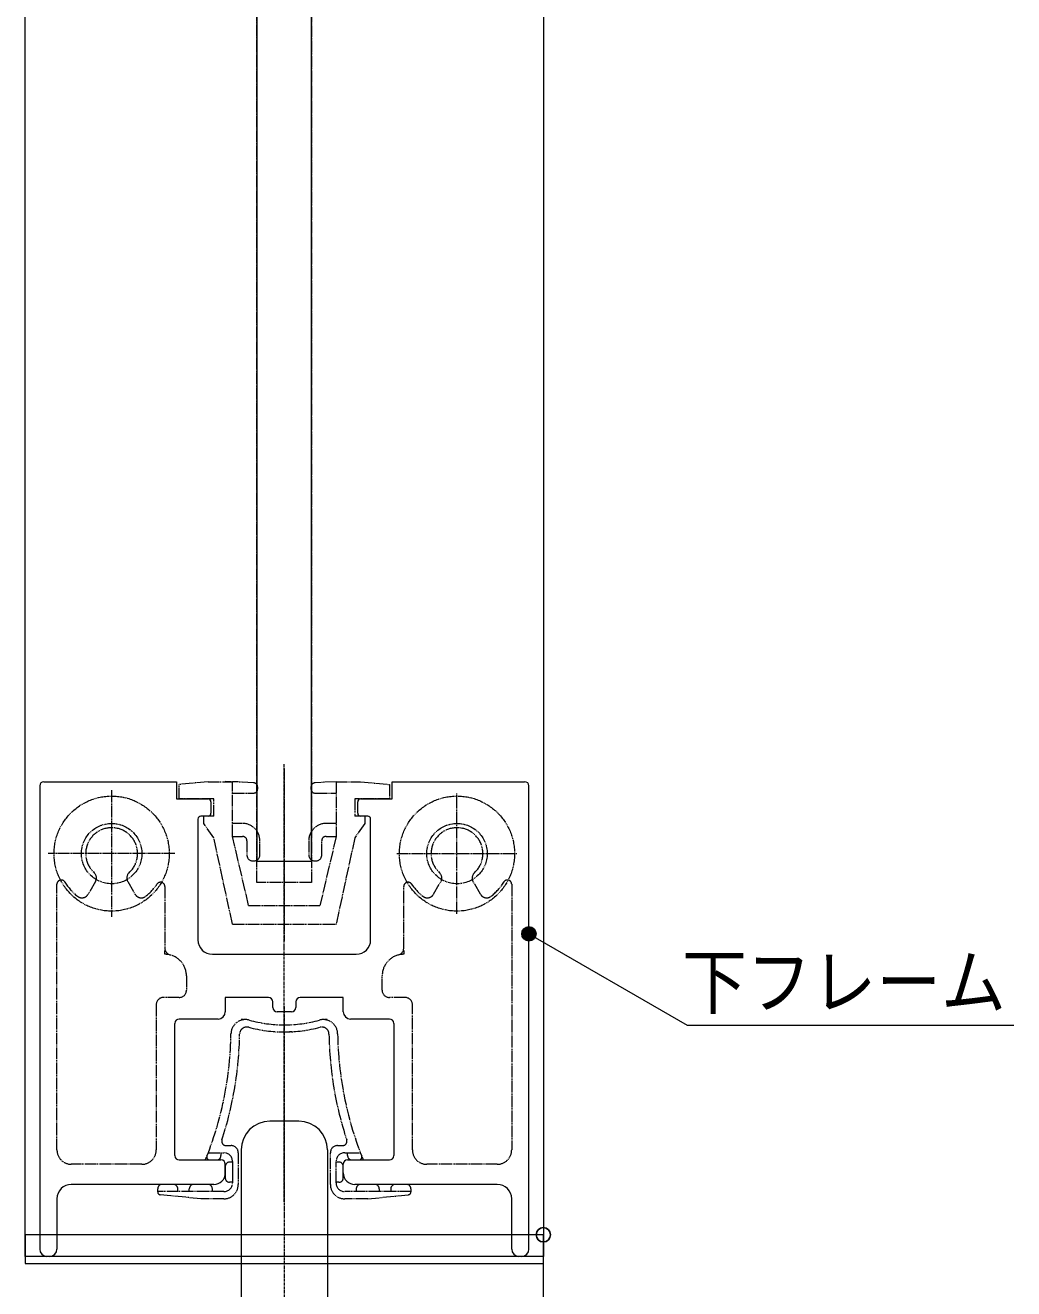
# Model space of a CAD drawing. Units: millimetres, scale not verified. Extents: x -6062 to 6062, y -3045 to 3045.
# Drawn here: x 721 to 1408, y -1898 to -1019 of the extents above; entities that cross this region are included whole.
import ezdxf
from ezdxf.enums import TextEntityAlignment as Align

# ---------------------------------------------------------------- set-up
doc = ezdxf.new("R2010")
doc.units = ezdxf.units.MM
doc.header["$LTSCALE"] = 20
doc.header["$PDMODE"] = 32
doc.header["$PDSIZE"] = 10
doc.linetypes.add('USER2', pattern=[10.5, 8, -0.5, 0.5, -0.5, 0.5, -0.5])
doc.linetypes.add('USER3', pattern=[2.91, 1.76, -0.4, 0.35, -0.4])
for name, color, linetype, lineweight in [('0-0_2寸法-3', 7, 'Continuous', 15), ('0-1_2寸法-1', 7, 'Continuous', 15), ('0-5_3一般', 7, 'Continuous', 15)]:
    doc.layers.add(name, color=color, linetype=linetype, lineweight=lineweight)
doc.layers.add('0-3_Defpoints', color=7, linetype='Continuous')
doc.styles.add('ＭＳ Ｐゴシック', font='')
doc.styles.get('ＭＳ Ｐゴシック').set_extended_font_data('MS PGothic')

# ---------------------------------------------------------------- blocks, each defined once
blk = doc.blocks.new('グループ-17')
at = {"layer": '0-5_3一般'}
for p, q in [((50163.7, -37500), (50163.7, 11900)), ((57363.7, 11900), (57363.7, -37500)), ((57363.7, -37500), (50163.7, -37500))]:
    blk.add_line(p, q, dxfattribs=at)
blk.add_lwpolyline([(54143.7, -32004.9), (54143.7, 5800), (53383.7, 5800), (53383.7, -32004.9)], close=True, dxfattribs=at)
blk = doc.blocks.new('グループ-23')
at = {"layer": '0-5_3一般'}
blk.add_blockref('グループ-17', (0, 0), dxfattribs=at)
blk = doc.blocks.new('グループ-24')
at = {"layer": '0-5_3一般'}
for p, q in [((50163.7, -37200), (50163.7, 11900)), ((57363.7, 11900), (57363.7, -37200)), ((50423.7, -30900), (52263.7, -30900)), ((55263.7, -30900), (57103.7, -30900)), ((50363.7, -30960), (50363.7, -37400)), ((57163.7, -37400), (57163.7, -30960)), ((52743.7, -31180), (52743.7, -31340)), ((54783.7, -31340), (54783.7, -31180)), ((52563.7, -31420), (52563.7, -33100)), ((52703.7, -31380), (52603.7, -31380)), ((54923.7, -31380), (54823.7, -31380)), ((54963.7, -33100), (54963.7, -31420)), ((52763.7, -33300), (54763.7, -33300)), ((52943.7, -33900), (52943.7, -34100)), ((53543.7, -33900), (52943.7, -33900)), ((54583.7, -33900), (53983.7, -33900)), ((54583.7, -34100), (54583.7, -33900)), ((53603.7, -34040), (53603.7, -33960)), ((53923.7, -33960), (53923.7, -34040)), ((52843.7, -34200), (52303.7, -34200)), ((53863.7, -34100), (53663.7, -34100)), ((55223.7, -34200), (54683.7, -34200)), ((52243.7, -36100), (52243.7, -34260)), ((55283.7, -34260), (55283.7, -36100)), ((53963.7, -35620), (53563.7, -35620)), ((52303.7, -36160), (52883.7, -36160)), ((53163.7, -36020), (53163.7, -38420)), ((54363.7, -36020), (54363.7, -38420)), ((54643.7, -36160), (55223.7, -36160)), ((52943.7, -36340), (52943.7, -36220)), ((54583.7, -36340), (54583.7, -36220)), ((54583.7, -36220), (54583.9, -36220)), ((52783.7, -36500), (50803.7, -36500)), ((56723.7, -36500), (54743.7, -36500)), ((50603.7, -36700), (50603.7, -37400)), ((56923.7, -37400), (56923.7, -36700)), ((57363.7, -37200), (50163.7, -37200)), ((50503.7, -37500), (50463.7, -37500)), ((57063.7, -37500), (57023.7, -37500))]:
    blk.add_line(p, q, dxfattribs=at)
at = {"layer": '0-5_3一般', "linetype": 'USER3'}
for p, q in [((53763.7, -36739.7), (53763.7, -30658.5)), ((53763.7, -34024.6), (53763.7, -36912.6)), ((53763.7, -35420), (53763.7, -40277.5))]:
    blk.add_line(p, q, dxfattribs=at)
at = {"layer": '0-5_3一般', "linetype": 'USER2'}
for p, q in [((53763.7, -30716.7), (53763.7, -33116.7)), ((52703.7, -30900), (52303.7, -30940)), ((52703.7, -30900), (53043.7, -30900)), ((52941.2, -30894.6), (53024.8, -30899)), ((53336.8, -30915.4), (53043.7, -30900)), ((53043.7, -31660.7), (53043.7, -30900)), ((54483.7, -30900), (54190.5, -30915.4)), ((54483.7, -30900), (54483.7, -31660.7)), ((54483.7, -30900), (54823.7, -30900)), ((54823.7, -30900), (55223.7, -30940)), ((51363.7, -31020), (51363.7, -32780)), ((52303.7, -31140), (52303.7, -30940)), ((53043.7, -31060), (53333.7, -31060)), ((53393.7, -31000), (53393.7, -30975.3)), ((54133.7, -30975.3), (54133.7, -31000)), ((54193.7, -31060), (54483.7, -31060)), ((55223.7, -30940), (55223.7, -31140)), ((56163.7, -32736), (56163.7, -31064)), ((52783.7, -31140), (52303.7, -31140)), ((52783.7, -31380), (52783.7, -31140)), ((54743.7, -31140), (54743.7, -31380)), ((55223.7, -31140), (54743.7, -31140)), ((52643.7, -31480), (52643.7, -31380)), ((52783.7, -31380), (52643.7, -31380)), ((54883.7, -31380), (54743.7, -31380)), ((54883.7, -31380), (54883.7, -31480)), ((52783.7, -31680), (52643.7, -31480)), ((53183.7, -31480.7), (53043.7, -31480.7)), ((54483.7, -31480.7), (54343.7, -31480.7)), ((54883.7, -31480), (54743.7, -31680)), ((53043.7, -32880), (52783.7, -31680)), ((53043.7, -31660.7), (53183.7, -31660.7)), ((53267.7, -32620), (53043.7, -31660.7)), ((53243.7, -31720.7), (53243.7, -31920.7)), ((53423.7, -31920.7), (53423.7, -31720.7)), ((54103.7, -31720.7), (54103.7, -31920.7)), ((54483.7, -31660.7), (54259.6, -32620)), ((54283.7, -31920.7), (54283.7, -31720.7)), ((54343.7, -31660.7), (54483.7, -31660.7)), ((54743.7, -31680), (54483.7, -32880)), ((52243.7, -31900), (50483.7, -31900)), ((55327.7, -31900), (56999.7, -31900)), ((53323.7, -32000.7), (53343.7, -32000.7)), ((54183.7, -32000.7), (54203.7, -32000.7)), ((51139.2, -32288.8), (51037.5, -32465)), ((51588.2, -32288.8), (51689.9, -32465)), ((55837.5, -32465), (55939.2, -32288.8)), ((56489.9, -32465), (56388.2, -32288.8)), ((50603.7, -36020), (50603.7, -32327.1)), ((52103.7, -32358.3), (52103.7, -33212.7)), ((55423.7, -33212.7), (55423.7, -32358.3)), ((56923.7, -32327.1), (56923.7, -36020)), ((53267.7, -32620), (54259.6, -32620)), ((53043.7, -32880), (54483.7, -32880)), ((52103.7, -33300), (52103.7, -33248.5)), ((55423.7, -33248.5), (55423.7, -33300)), ((52403.7, -33600), (52403.7, -33800)), ((55123.7, -33800), (55123.7, -33600)), ((52303.7, -33900), (52083.7, -33900)), ((55443.7, -33900), (55223.7, -33900)), ((51983.7, -34000), (51983.7, -36020)), ((55543.7, -36020), (55543.7, -34000)), ((53198.3, -34208), (53166.3, -34208)), ((54361, -34208), (54329, -34208)), ((53867, -34379.8), (53835, -34379.8)), ((53043.7, -34611.7), (53043.9, -34611.7)), ((54483.7, -34611.7), (54483.9, -34611.7)), ((52870, -35960), (52870, -35960)), ((52953.6, -35960), (53023.7, -35960)), ((54503.7, -35960), (54573.7, -35960)), ((54657.4, -35960), (54657.4, -35960)), ((52666.2, -36159.7), (52704.1, -36159.7)), ((52705.7, -36060), (52923.7, -36060)), ((52725.4, -36159.7), (52823.7, -36159.7)), ((52883.7, -36060), (52883.7, -36099.7)), ((53043.7, -36180), (53043.7, -36480)), ((53123.7, -36060), (53123.7, -36500)), ((54403.7, -36500), (54403.7, -36060)), ((54603.7, -36060), (54643.7, -36060)), ((54703.7, -36159.7), (54801.9, -36159.7)), ((54823.2, -36159.7), (54861.1, -36159.7)), ((51783.7, -36220), (50803.7, -36220)), ((52943.7, -36250), (52943.7, -36410)), ((54583.7, -36410), (54583.7, -36250)), ((56723.7, -36220), (55743.7, -36220)), ((52223.7, -36500), (52063.7, -36500)), ((52703.7, -36500), (52503.7, -36500)), ((54483.7, -36480), (54483.7, -36470)), ((55023.7, -36500), (54823.7, -36500)), ((55463.7, -36500), (55303.7, -36500)), ((52003.7, -36603.8), (52003.7, -36560)), ((52923.7, -36600), (52003.7, -36600)), ((52603.7, -36700), (52039.7, -36643.6)), ((52283.7, -36600), (52283.7, -36560)), ((52443.7, -36600), (52443.7, -36560)), ((52923.7, -36700), (52603.7, -36700)), ((52763.7, -36600), (52763.7, -36560)), ((55523.7, -36600), (54603.7, -36600)), ((54923.7, -36700), (54603.7, -36700)), ((54763.7, -36560), (54763.7, -36600)), ((54923.7, -36700), (55487.6, -36643.6)), ((55083.7, -36560), (55083.7, -36600)), ((55243.7, -36560), (55243.7, -36600)), ((55523.7, -36560), (55523.7, -36603.8))]:
    blk.add_line(p, q, dxfattribs=at)
blk.add_lwpolyline([(53383.7, 6700), (54143.7, 6700), (54143.7, -32300), (53383.7, -32300)], close=True, dxfattribs=at)
at = {"layer": '0-5_3一般'}
for points in [[(52263.7, -30900), (52263.7, -31140), (52703.7, -31140)], [(54823.7, -31140), (55263.7, -31140), (55263.7, -30900)], [(50163.7, -37200), (50163.7, -37600), (57363.7, -37600), (57363.7, -37200)]]:
    blk.add_lwpolyline(points, dxfattribs=at)
at = {"layer": '0-5_3一般', "linetype": 'USER2'}
for points in [[(53043.7, -36180), (53043.7, -36190), (53003.7, -36190)], [(54523.7, -36190), (54483.7, -36190), (54483.7, -36180)], [(54643.7, -36099.7), (54643.7, -36060), (54821.6, -36060)], [(53043.7, -36190), (53043.7, -36470), (53003.7, -36470)], [(54523.7, -36470), (54483.7, -36470), (54483.7, -36190)]]:
    blk.add_lwpolyline(points, dxfattribs=at)
for centre, radius in [((51363.7, -31900), 800), ((56163.7, -31900), 800), ((51363.7, -31900), 420), ((56163.7, -31900), 420)]:
    blk.add_circle(centre, radius, dxfattribs=at)
at = {"layer": '0-5_3一般'}
for centre, radius, start, end in [((50423.7, -30960), 60, 90, 180), ((57103.7, -30960), 60, 0, 90), ((52703.7, -31180), 40, 0, 90), ((54823.7, -31180), 40, 90, 180), ((52603.7, -31420), 40, 90, 180), ((52703.7, -31340), 40, 270, 0), ((54823.7, -31340), 40, 180, 270), ((54923.7, -31420), 40, 0, 90), ((52763.7, -33100), 200, 180, 270), ((54763.7, -33100), 200, 270, 0), ((53543.7, -33960), 60, 0, 90), ((53983.7, -33960), 60, 90, 180), ((53663.7, -34040), 60, 180, 270), ((53863.7, -34040), 60, 270, 0), ((52303.7, -34260), 60, 90, 180), ((52843.7, -34100), 100, 270, 0), ((54683.7, -34100), 100, 180, 270), ((55223.7, -34260), 60, 0, 90), ((53563.7, -36020), 400, 90, 180), ((53963.7, -36020), 400, 0, 90), ((52303.7, -36100), 60, 180, 270), ((52883.7, -36220), 60, 0, 90), ((54643.7, -36220), 60, 90, 180), ((55223.7, -36100), 60, 270, 0), ((52783.7, -36340), 160, 270, 0), ((54743.7, -36340), 160, 180, 270), ((50803.7, -36700), 200, 90, 180), ((56723.7, -36700), 200, 0, 90), ((50463.7, -37400), 100, 180, 270), ((50503.7, -37400), 100, 270, 0), ((57023.7, -37400), 100, 180, 270), ((57063.7, -37400), 100, 270, 0)]:
    blk.add_arc(centre, radius, start, end, dxfattribs=at)
at = {"layer": '0-5_3一般', "linetype": 'USER2'}
for centre, radius, start, end in [((53333.7, -30975.3), 60, 0, 87), ((54193.7, -30975.3), 60, 93, 180), ((53333.7, -31000), 60, 270, 0), ((54193.7, -31000), 60, 180, 270), ((51363.7, -31900), 360, 90, 227.44414), ((51363.7, -31900), 360, 312.55586, 90), ((53183.7, -31720.7), 240, 0, 90), ((54343.7, -31720.7), 240, 90, 180), ((56163.7, -31900), 360, 90, 227.44414), ((56163.7, -31900), 360, 312.55586, 90), ((53183.7, -31720.7), 60, 0, 90), ((54343.7, -31720.7), 60, 90, 180), ((53323.7, -31920.7), 80, 180, 270), ((53343.7, -31920.7), 80, 270, 0), ((54183.7, -31920.7), 80, 180, 270), ((54203.7, -31920.7), 80, 270, 0), ((50663.7, -32327.1), 60, 31.38815, 180), ((51363.7, -31900), 760, 211.38815, 231.28526), ((51052.6, -32238.8), 100, 330, 47.44414), ((51674.8, -32238.8), 100, 132.55586, 210), ((52043.7, -32358.3), 60, 0, 146.02365), ((55483.7, -32358.3), 60, 33.97635, 180), ((55852.6, -32238.8), 100, 330, 47.44414), ((56474.8, -32238.8), 100, 132.55586, 210), ((56163.7, -31900), 760, 308.71474, 328.61185), ((56863.7, -32327.1), 60, 0, 148.61185), ((50950.9, -32415), 100, 231.28526, 330), ((51776.5, -32415), 100, 210, 308.71474), ((51363.7, -31900), 760, 308.71474, 326.02365), ((56163.7, -31900), 760, 213.97635, 231.28526), ((55750.9, -32415), 100, 231.28526, 330), ((56576.5, -32415), 100, 210, 308.71474), ((52203.7, -33212.7), 100, 180, 255.52249), ((52103.7, -33600), 300, 80.70453, 90), ((52103.7, -33600), 300, 0, 75.52249), ((55423.7, -33600), 300, 104.47751, 180), ((55323.7, -33212.7), 100, 284.47751, 0), ((55423.7, -33600), 300, 90, 99.29547), ((52083.7, -34000), 100, 90, 180), ((52303.7, -33800), 100, 270, 0), ((55223.7, -33800), 100, 180, 270), ((55443.7, -34000), 100, 0, 90), ((53222.6, -34407.9), 200, 74.4642, 179.26372), ((53763.7, -32461.7), 1820, 254.4642, 285.5358), ((54304.7, -34407.9), 200, 0.73628, 105.5358), ((48223, -34343.7), 4800, 338.47215, 359.26372), ((48223, -34343.7), 4920, 341.78919, 359.22779), ((53242.6, -34411.3), 100, 75.03601, 179.22779), ((53763.7, -32461.7), 1918, 255.03601, 284.96399), ((54284.7, -34411.3), 100, 0.77221, 104.96399), ((59304.3, -34343.7), 4920, 180.77221, 198.21081), ((59304.3, -34343.7), 4800, 180.73628, 201.52785), ((52953.6, -35900), 60, 161.78919, 270), ((53023.7, -36060), 100, 0, 90), ((54503.7, -36060), 100, 90, 180), ((54573.7, -35900), 60, 270, 18.21081), ((50803.7, -36020), 200, 180, 270), ((51783.7, -36020), 200, 270, 0), ((48223, -34343.7), 4800, 337.76881, 338.28639), ((52725.4, -36119.7), 40, 158.47215, 270), ((52823.7, -36099.7), 60, 270, 0), ((52923.7, -36180), 120, 0, 90), ((54603.7, -36180), 120, 90, 180), ((54703.7, -36099.7), 60, 180, 270), ((54801.9, -36119.7), 40, 270, 21.52785), ((59304.3, -34343.7), 4800, 201.71361, 202.23119), ((55743.7, -36020), 200, 180, 270), ((56723.7, -36020), 200, 270, 0), ((53003.7, -36250), 60, 90, 180), ((54523.7, -36250), 60, 0, 90), ((52063.7, -36560), 60, 90, 180), ((52223.7, -36560), 60, 0, 90), ((52503.7, -36560), 60, 90, 180), ((52703.7, -36560), 60, 0, 90), ((52923.7, -36480), 120, 270, 0), ((52923.7, -36500), 200, 270, 0), ((53003.7, -36410), 60, 180, 270), ((54603.7, -36500), 200, 180, 270), ((54603.7, -36480), 120, 180, 270), ((54523.7, -36410), 60, 270, 0), ((54823.7, -36560), 60, 90, 180), ((55023.7, -36560), 60, 360, 90), ((55303.7, -36560), 60, 90, 180), ((55463.7, -36560), 60, 360, 90), ((52043.7, -36603.8), 40, 180, 264.28941), ((55483.7, -36603.8), 40, 275.71059, 0)]:
    blk.add_arc(centre, radius, start, end, dxfattribs=at)
blk = doc.blocks.new('グループ-25')
at = {"layer": '0-5_3一般'}
for name in ['グループ-24', 'グループ-23']:
    blk.add_blockref(name, (0, 0), dxfattribs=at)

msp = doc.modelspace()

# ---------------------------------------------------------------- hatches: boundary and pattern name
at = {"layer": '0-0_2寸法-3'}
msp.add_hatch(color=256, dxfattribs=at).paths.add_polyline_path([(1075.69, -1650.76, 1), (1065.68, -1650.76, 1)])

# ---------------------------------------------------------------- linework, layer by layer
msp.add_lwpolyline([(1070.68, -1650.76), (1180.68, -1714.27), (1407.56, -1714.27)], dxfattribs=at)
msp.add_circle((1070.68, -1650.76), 5.01, dxfattribs=at)
at = {"layer": '0-1_2寸法-1'}
msp.add_line((1080.68, -1880), (1080.68, -2420), dxfattribs=at)
at = {"layer": '0-3_Defpoints'}
msp.add_point((1080.68, -1860), dxfattribs=at)

# ---------------------------------------------------------------- block references
at = {"layer": '0-5_3一般', "xscale": 0.05, "yscale": 0.05}
msp.add_blockref('グループ-25', (-1787.5, 0), dxfattribs=at)

# ---------------------------------------------------------------- texts
at = {"layer": '0-0_2寸法-3', "style": 'ＭＳ Ｐゴシック', "width": 0.9}
msp.add_text('下フレーム', height=36.66, dxfattribs=at).set_placement((1177.03, -1713.45), align=Align.BOTTOM_LEFT)

doc.saveas('drawing.dxf')
